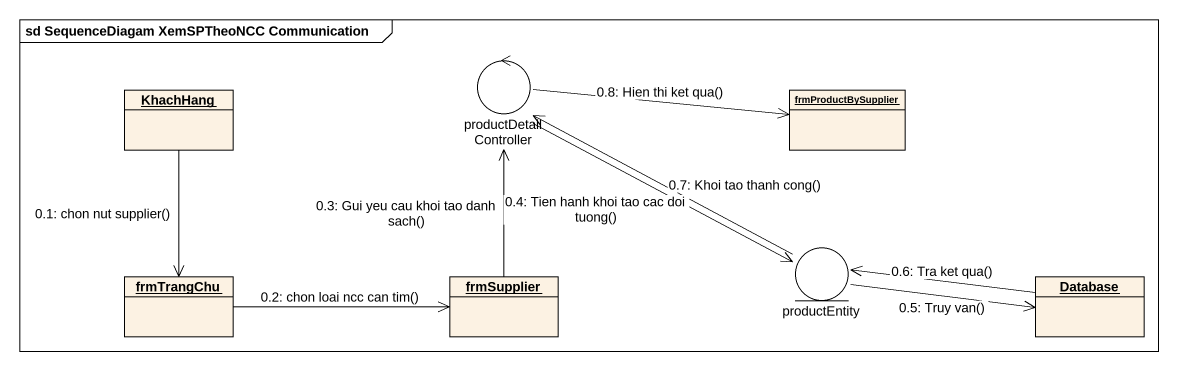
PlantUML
@startuml
mainframe sd SequenceDiagam XemSPTheoNCC Communication
allowmixing
hide circle
hide empty members
control productDetailController
object KhachHang
object frmProductBySupplier
object frmTrangChu
object frmSupplier
entity productEntity
object "Database" as Database_
KhachHang --> frmTrangChu : 0.1: chon nut supplier()
frmTrangChu -right-> frmSupplier : 0.2: chon loai ncc can tim()
frmSupplier -up-> productDetailController : 0.3: Gui yeu cau khoi tao danh sach()
productDetailController -right-> productEntity : 0.4: Tien hanh khoi tao cac doi tuong()
productEntity -right-> Database_ : 0.5: Truy van()
Database_ -left-> productEntity : 0.6: Tra ket qua()
productEntity -left-> productDetailController : 0.7: Khoi tao thanh cong()
productDetailController -right-> frmProductBySupplier : 0.8: Hien thi ket qua()
@enduml
